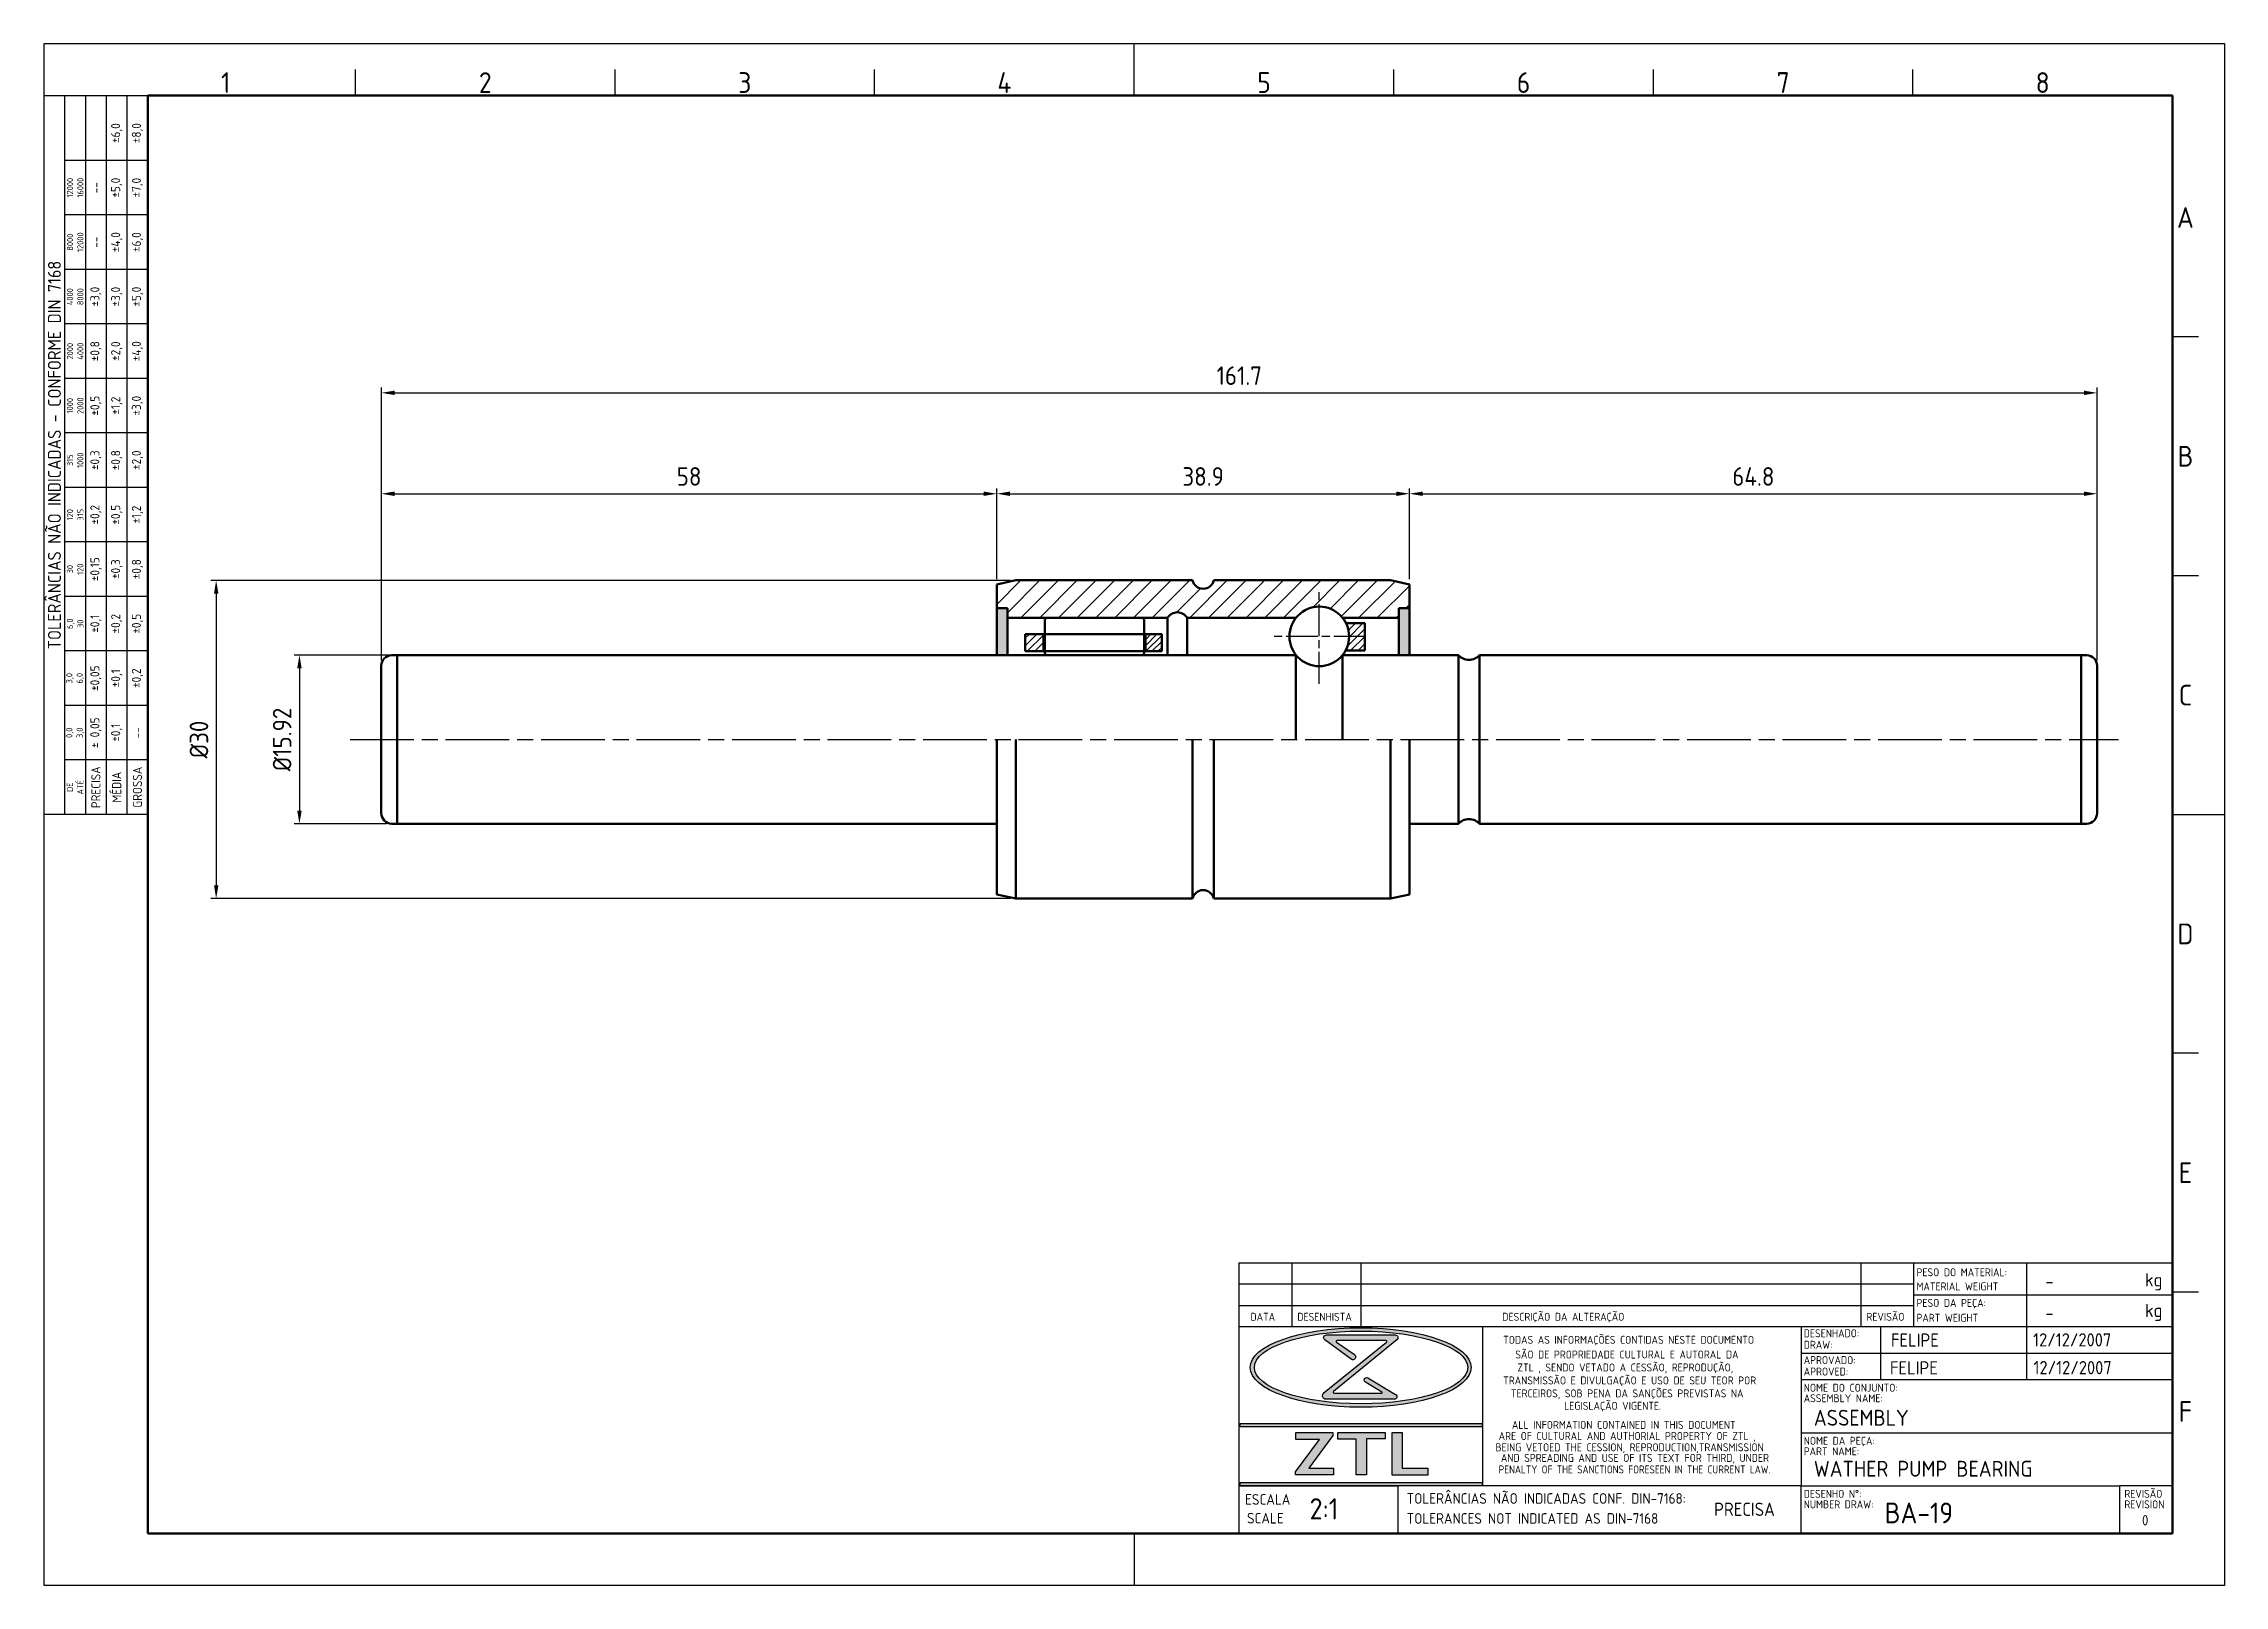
# Model space of a CAD drawing. Extents: x 0 to 205, y 0 to 145.
import ezdxf
from ezdxf.enums import TextEntityAlignment as Align

# ---------------------------------------------------------------- set-up
doc = ezdxf.new("R2010")
doc.units = 0
doc.header["$LTSCALE"] = 0.5
for name, pattern in [('AM_ISO02W050', [7.5, 6, -1.5]), ('AM_ISO08W050', [18, 12, -1.5, 3, -1.5]), ('AM_ISO08W050x2', [9, 6, -0.75, 1.5, -0.75])]:
    doc.linetypes.add(name, pattern=pattern)
doc.layers.get('0').update_dxf_attribs({"linetype": 'CONTINUOUS'})
doc.layers.get('Defpoints').update_dxf_attribs({"linetype": 'CONTINUOUS'})
for name, color, linetype, lineweight in [('AM_0', 7, 'CONTINUOUS', 50), ('AM_3', 6, 'AM_ISO02W050', 25), ('AM_5', 3, 'CONTINUOUS', 25), ('AM_7', 4, 'AM_ISO08W050', 25), ('AM_8', 1, 'CONTINUOUS', 25), ('AM_BOR', 7, 'CONTINUOUS', 50)]:
    doc.layers.add(name, color=color, linetype=linetype, lineweight=lineweight)
doc.styles.add('ACISOTS', font='isocp.shx', dxfattribs={"height": 1})
doc.styles.get("Standard").update_dxf_attribs({"font": 'ISOCP.SHX'})
doc.dimstyles.new('AM_ISO', dxfattribs={"dimtxt": 3.5, "dimasz": 2.5, "dimexe": 1, "dimexo": 1, "dimgap": 1.5, "dimtad": 1, "dimdsep": 46, "dimtxsty": 'Standard', "dimcen": 0, "dimclrd": 256, "dimclre": 256, "dimclrt": 2, "dimadec": 0, "dimazin": 2, "dimtp": 0.1, "dimtm": 0.1, "dimtfac": 0.71, "dimtdec": 3, "dimtmove": 0, "dimatfit": 3, "dimfxl": 1, "dimlwd": -1, "dimlwe": -1, "dimarcsym": 0})
pattern_1 = [(45, (27.5937, -13.0906), (-0.3535534, 0.3535534), [])]

# ---------------------------------------------------------------- blocks, each defined once
blk = doc.blocks.new('A3 ZTL')
for p, q in [((19.57, 280.82), (19.57, 9.78)), ((401.17, 280.82), (19.57, 280.82)), ((401.17, 9.78), (401.17, 280.82)), ((19.57, 9.78), (401.17, 9.78))]:
    blk.add_line(p, q)
at = {"layer": 'AM_BOR', "color": 135, "lineweight": 25}
for p, q in [((0, 0), (0, 290.61)), ((0, 290.61), (410.96, 290.61)), ((205.48, 280.82), (205.48, 290.61)), ((410.96, 290.61), (410.96, 0)), ((58.71, 280.82), (58.71, 285.71)), ((107.63, 280.82), (107.63, 285.71)), ((156.56, 280.82), (156.56, 285.71)), ((254.4, 280.82), (254.4, 285.71)), ((303.33, 280.82), (303.33, 285.71)), ((352.25, 280.82), (352.25, 285.71)), ((3.91, 145.3), (3.91, 280.82)), ((7.83, 280.82), (7.83, 145.3)), ((11.74, 280.82), (11.74, 145.3)), ((15.66, 145.3), (15.66, 280.82)), ((19.57, 268.59), (3.91, 268.59)), ((19.57, 258.32), (3.91, 258.32)), ((19.57, 248.04), (3.91, 248.04)), ((19.57, 237.77), (3.91, 237.77)), ((406.07, 235.32), (401.17, 235.32)), ((19.57, 227.5), (3.91, 227.5)), ((19.57, 217.22), (3.91, 217.22)), ((19.57, 206.95), (3.91, 206.95)), ((19.57, 196.67), (3.91, 196.67)), ((406.07, 190.31), (401.17, 190.31)), ((19.57, 186.4), (3.91, 186.4)), ((19.57, 176.13), (3.91, 176.13)), ((19.57, 165.85), (3.91, 165.85)), ((19.57, 155.58), (3.91, 155.58)), ((401.17, 145.3), (410.96, 145.3)), ((406.07, 100.29), (401.17, 100.29)), ((406.07, 55.28), (401.17, 55.28)), ((205.48, 9.78), (205.48, 0)), ((410.96, 0), (0, 0))]:
    blk.add_line(p, q, dxfattribs=at)
blk.add_lwpolyline([(19.57, 145.3), (0, 145.3), (0, 280.82), (19.57, 280.82)], close=True, dxfattribs=at)
at = {"layer": 'AM_BOR', "color": 135, "lineweight": 25, "style": 'ACISOTS'}
for s, p in [('1', (34.25, 283.27)), ('2', (83.17, 283.27)), ('3', (132.09, 283.27)), ('4', (181.02, 283.27)), ('5', (229.94, 283.27)), ('6', (278.86, 283.27)), ('7', (327.79, 283.27)), ('8', (376.71, 283.27)), ('A', (403.62, 257.83)), ('B', (403.62, 212.82)), ('C', (403.62, 167.81)), ('D', (403.62, 122.8)), ('E', (403.62, 77.79)), ('F', (403.62, 32.78))]:
    blk.add_text(s, height=3.91, dxfattribs=at).set_placement(p, align=Align.MIDDLE)
at = {"layer": 'AM_BOR', "color": 135, "lineweight": 25, "attachment_point": 5, "rotation": 90}
for s, insert, char_height, width in [('±6,0', (13.7, 273.73), 1.712, 10.274), ('±8,0', (17.61, 273.73), 1.712, 10.274), ('12000\\P16000', (5.87, 263.45), 1.174, 10.274), ('--', (9.78, 263.45), 1.712, 10.274), ('±5,0', (13.7, 263.45), 1.712, 10.274), ('±7,0', (17.61, 263.45), 1.712, 10.274), ('±4,0', (13.7, 253.18), 1.712, 10.274), ('±6,0', (17.61, 253.18), 1.712, 10.274), ('8000\\P12000', (5.87, 253.18), 1.174, 10.274), ('--', (9.78, 253.18), 1.712, 10.274), ('{\\Fisocp.shx|c0;TOLERÂNCIAS NÃO INDICADAS - CONFORME DIN 7168}', (1.96, 213.06), 2.4462, 135.5186), ('4000\\P8000', (5.87, 242.91), 1.174, 10.274), ('±3,0', (9.78, 242.91), 1.712, 10.274), ('±3,0', (13.7, 242.91), 1.712, 10.274), ('±5,0', (17.61, 242.91), 1.712, 10.274), ('±0,8', (9.78, 232.63), 1.712, 10.274), ('±2,0', (13.7, 232.63), 1.712, 10.274), ('±4,0', (17.61, 232.63), 1.712, 10.274), ('2000\\P4000', (5.87, 232.63), 1.174, 10.274), ('1000\\P2000', (5.87, 222.36), 1.174, 10.274), ('±0,5', (9.78, 222.36), 1.712, 10.274), ('±1,2', (13.7, 222.36), 1.712, 10.274), ('±3,0', (17.61, 222.36), 1.712, 10.274), ('±0,3', (9.78, 212.08), 1.712, 10.274), ('±0,8', (13.7, 212.08), 1.712, 10.274), ('±2,0', (17.61, 212.08), 1.712, 10.274), ('315\\P1000', (5.87, 212.08), 1.174, 10.274), ('120\\P315', (5.87, 201.81), 1.174, 10.274), ('±0,2', (9.78, 201.81), 1.712, 10.274), ('±0,5', (13.7, 201.81), 1.712, 10.274), ('±1,2', (17.61, 201.81), 1.712, 10.274), ('±0,15', (9.78, 191.54), 1.712, 10.274), ('±0,3', (13.7, 191.54), 1.712, 10.274), ('±0,8', (17.61, 191.54), 1.712, 10.274), ('30\\P120', (5.87, 191.54), 1.174, 10.274), ('6,0\\P30', (5.87, 181.26), 1.174, 10.274), ('±0,1', (9.78, 181.26), 1.712, 10.274), ('±0,2', (13.7, 181.26), 1.712, 10.274), ('±0,5', (17.61, 181.26), 1.712, 10.274), ('±0,05', (9.78, 170.99), 1.712, 10.274), ('±0,2', (17.61, 170.99), 1.712, 10.274), ('3,0\\P6,0', (5.87, 170.99), 1.174, 10.274), ('±0,1', (13.7, 170.99), 1.712, 10.274), ('0,0\\P3,0', (5.87, 160.71), 1.174, 10.274), ('± 0,05', (9.78, 160.71), 1.712, 10.274), ('\\pt4.69206;±0,1', (13.7, 160.71), 1.7123, 10.274), ('--', (17.61, 160.71), 1.712, 10.274), ('PRECISA', (9.78, 150.44), 1.712, 10.274), ('MÉDIA', (13.7, 150.44), 1.712, 10.274), ('GROSSA', (17.61, 150.44), 1.712, 10.274), ('{\\Fisocp.shx|c0;DE\\PATÉ}', (5.87, 150.44), 1.1742, 10.274)]:
    blk.add_mtext(s, dxfattribs=dict(at, insert=insert, char_height=char_height, width=width))
blk = doc.blocks.new('LEGENDAZTL-1')
at = {"layer": 'AM_8'}
h = blk.add_hatch(color=135, dxfattribs=at)
edge = h.paths.add_edge_path()
edge.add_ellipse((23.01, 31.29), major_axis=(20.82, 0), ratio=0.359907, start_angle=191.4592, end_angle=452.8175)
edge.add_ellipse((23.01, 31.29), major_axis=(20.82, 0), ratio=0.359907, start_angle=92.8175, end_angle=191.4592)
edge = h.paths.add_edge_path(flags=16)
edge.add_ellipse((23.07, 31.29), major_axis=(20.11, 0), ratio=0.340664, start_angle=93.067, end_angle=371.4592)
edge.add_ellipse((23.07, 31.29), major_axis=(20.11, 0), ratio=0.340664, start_angle=11.4592, end_angle=93.067)
h = blk.add_hatch(color=135, dxfattribs=at)
edge = h.paths.add_edge_path()
edge.add_line((27.86, 36.04), (16.14, 26.55))
edge.add_arc((16.46, 25.96), 0.662, 118.1409, 270)
edge.add_line((16.46, 25.3), (29.34, 25.3))
edge.add_arc((29.33, 25.79), 0.488, 271.9685, 418.9108)
edge.add_line((29.58, 26.21), (24.36, 29.35))
edge.add_arc((24.11, 28.95), 0.475, 58.6682, 238.8052)
edge.add_line((23.87, 28.54), (26.98, 26.65))
edge.add_arc((26.92, 26.56), 0.12, -90, 54.6545, ccw=False)
edge.add_line((26.92, 26.44), (17.93, 26.44))
edge.add_arc((17.96, 26.6), 0.167, 129.2364, 260.8226, ccw=False)
edge.add_line((17.86, 26.73), (29.79, 36.47))
edge.add_arc((29.47, 36.9), 0.529, 306.0702, 450)
edge.add_line((29.47, 37.43), (16.54, 37.43))
edge.add_arc((16.52, 36.92), 0.513, 87.7272, 233.7471)
edge.add_line((16.21, 36.5), (21.18, 32.86))
edge.add_arc((21.5, 33.28), 0.527, 232.4714, 414.7334)
edge.add_line((21.81, 33.71), (18.46, 36.07))
edge.add_arc((18.53, 36.2), 0.144, 90, 242.5235, ccw=False)
edge.add_line((18.53, 36.35), (27.78, 36.35))
edge.add_arc((27.75, 36.17), 0.176, -50.9964, 80.7655, ccw=False)
for points in [[(0.28, 20.1), (45.87, 20.1), (45.87, 20.7), (0.28, 20.7)], [(10.71, 11.65), (10.71, 11.05), (17.9, 11.05), (17.9, 12.32), (13.24, 12.32), (17.77, 18.44), (17.77, 19.04), (10.78, 19.04), (10.78, 17.71), (15.21, 17.71)], [(18.7, 17.78), (22.17, 17.78), (22.17, 11.05), (24.07, 11.05), (24.07, 17.84), (27.63, 17.84), (27.63, 19.04), (18.7, 19.04)], [(35.62, 11.02), (35.62, 12.32), (30.79, 12.32), (30.79, 19.04), (28.93, 19.04), (28.93, 11.02)], [(45.87, 9.6), (0.28, 9.6), (0.28, 9), (45.87, 9)]]:
    blk.add_hatch(color=135, dxfattribs=at).paths.add_polyline_path(points)
at = {"layer": 'AM_8', "color": 135}
for p, q in [((0, 51), (176, 51)), ((0, 51), (0, 0)), ((10, 51), (10, 39)), ((23, 51), (23, 39)), ((117.25, 51), (117.25, 39)), ((127.25, 39), (127.25, 51)), ((148.5, 51), (148.5, 45)), ((176, 0), (176, 51)), ((127.25, 47), (0, 47)), ((0, 43), (127.25, 43)), ((127.25, 45), (176, 45)), ((148.5, 45), (148.5, 39)), ((0, 39), (106, 39)), ((16.54, 37.43), (29.47, 37.43)), ((45.93, 39), (45.93, 9)), ((106, 39), (106, 20)), ((106, 39), (176, 39)), ((121, 39), (121, 29)), ((148.5, 39), (148.5, 29)), ((106, 34), (176, 34)), ((106, 29), (176, 29)), ((0.28, 20.1), (0.28, 20.7)), ((0.28, 20.7), (45.87, 20.7)), ((45.87, 20.7), (45.87, 20.1)), ((45.87, 20.1), (0.28, 20.1)), ((10.71, 11.65), (15.21, 17.71)), ((10.78, 17.71), (10.78, 19.04)), ((10.78, 19.04), (17.77, 19.04)), ((15.21, 17.71), (10.78, 17.71)), ((17.77, 18.44), (13.24, 12.32)), ((17.77, 19.04), (17.77, 18.44)), ((18.7, 17.78), (18.7, 19.04)), ((18.7, 19.04), (27.63, 19.04)), ((22.17, 17.78), (18.7, 17.78)), ((22.17, 11.05), (22.17, 17.78)), ((24.07, 17.84), (24.07, 11.05)), ((27.63, 17.84), (24.07, 17.84)), ((27.63, 19.04), (27.63, 17.84)), ((28.93, 11.02), (28.93, 19.04)), ((28.93, 19.04), (30.79, 19.04)), ((30.79, 19.04), (30.79, 12.32)), ((106, 20), (106, 9)), ((106, 19), (176, 19)), ((0, 9), (30, 9)), ((106, 9), (0, 9)), ((0.28, 9.6), (45.87, 9.6)), ((0.28, 9), (0.28, 9.6)), ((45.87, 9), (0.28, 9)), ((10.71, 11.05), (10.71, 11.65)), ((17.9, 11.05), (10.71, 11.05)), ((13.24, 12.32), (17.9, 12.32)), ((17.9, 12.32), (17.9, 11.05)), ((24.07, 11.05), (22.17, 11.05)), ((35.62, 11.02), (28.93, 11.02)), ((30, 9), (30, 0)), ((30.79, 12.32), (35.62, 12.32)), ((35.62, 12.32), (35.62, 11.02)), ((45.87, 9.6), (45.87, 9)), ((106, 0), (106, 9)), ((106, 9), (166, 9)), ((176, 9), (166, 9)), ((166, 9), (166, 0)), ((0, 0), (176, 0))]:
    blk.add_line(p, q, dxfattribs=at)
blk.add_lwpolyline([(16.54, 37.43), (29.47, 37.43, -0.726075), (29.79, 36.47), (17.86, 26.73, 0.646844), (17.93, 26.44), (26.92, 26.44, 0.730915), (26.98, 26.65), (23.87, 28.54, -1.001197), (24.36, 29.35), (29.58, 26.21, -0.746343), (29.34, 25.3), (16.46, 25.3, -0.780296), (16.14, 26.55), (27.86, 36.04, 0.647932), (27.78, 36.35), (18.53, 36.35, 0.78497), (18.46, 36.07), (21.81, 33.71, -1.019937), (21.18, 32.86), (16.21, 36.5, -0.740095), (16.54, 37.43, -0.257794)], format="xyb", dxfattribs=at)
for centre, major_axis, ratio in [((23.01, 31.29), (-20.82, 0), 0.359907), ((23.07, 31.29), (-20.11, 0), 0.340664)]:
    blk.add_ellipse(centre, major_axis=major_axis, ratio=ratio, dxfattribs=at)
for s, height, p in [('PESO DO MATERIAL:', 1.5, (127.75, 48.48)), ('MATERIAL WEIGHT', 1.5, (127.75, 45.82)), ('kg', 2.5, (170.83, 46.56)), ('DATA', 1.5, (2.22, 40.09)), ('DESENHISTA', 1.5, (11.05, 40.09)), ('DESCRIÇÃO DA ALTERAÇÃO', 1.5, (49.68, 40.09)), ('REVISÃO', 1.5, (118.32, 40.09)), ('PESO DA PEÇA:', 1.5, (127.75, 42.71)), ('PART WEIGHT', 1.5, (127.75, 39.91)), ('kg', 2.5, (170.83, 40.79)), ('TODAS AS INFORMAÇÕES CONTIDAS NESTE DOCUMENTO', 1.5, (49.85, 35.75)), ('DESENHADO:', 1.5, (106.5, 36.98)), ('SÃO DE PROPRIEDADE CULTURAL E AUTORAL DA', 1.5, (52.14, 32.98)), ('APROVADO:', 1.5, (106.5, 31.93)), ('DRAW:', 1.5, (106.5, 34.82)), ('TRANSMISSÃO E DIVULGAÇÃO E USO DE SEU TEOR POR', 1.5, (49.85, 28.1)), ('ZTL , SENDO VETADO A CESSÃO, REPRODUÇÃO,', 1.5, (52.53, 30.54)), ('APROVED:', 1.5, (106.5, 29.77)), ('TERCEIROS, SOB PENA DA SANÇÕES PREVISTAS NA', 1.5, (51.3, 25.66)), ('LEGISLAÇÃO VIGENTE.', 1.5, (61.33, 23.31)), ('ASSEMBLY NAME:', 1.5, (106.5, 24.74)), ('NOME DO CONJUNTO:', 1.5, (106.5, 26.72)), ('ALL INFORMATION CONTAINED IN THIS DOCUMENT', 1.5, (51.5, 19.72)), ('BEING VETOED THE CESSION, REPRODUCTION,TRANSMISSION', 1.5, (48.41, 15.49)), ('ARE OF CULTURAL AND AUTHORIAL PROPERTY OF ZTL ,', 1.5, (49, 17.62)), ('NOME DA PEÇA:', 1.5, (106.5, 16.72)), ('AND SPREADING AND USE OF ITS TEXT FOR THIRD, UNDER', 1.5, (49.42, 13.49)), ('PART NAME:', 1.5, (106.5, 14.74)), ('TOLERÂNCIAS NÃO INDICADAS CONF. DIN-7168:', 2, (31.66, 5.6)), ('DESENHO N%%d:', 1.5, (106.5, 6.72)), ('REVISÃO', 1.5, (166.93, 6.72)), ('ESCALA', 2, (1.21, 5.42)), ('NUMBER DRAW:', 1.5, (106.5, 4.74)), ('REVISION', 1.5, (166.93, 4.74)), ('SCALE', 2, (1.57, 1.88)), ('TOLERANCES NOT INDICATED AS DIN-7168', 2, (31.66, 1.83))]:
    blk.add_text(s, height=height, dxfattribs=at).set_placement(p)
at = {"layer": 'AM_8', "color": 135, "width": 0.95}
blk.add_text('PENALTY OF THE SANCTIONS FORESEEN IN THE CURRENT LAW.', height=1.5, dxfattribs=at).set_placement((48.99, 11.32))
at = {"layer": 'AM_8', "color": 135}
for tag, height, p in [('PESO', 2.5, (152.06, 47.53)), ('PESO', 2.5, (152.06, 41.58)), ('DESN.', 2.5, (122.94, 36.44)), ('DATADES', 2.5, (149.73, 36.5)), ('APROV', 2.5, (122.75, 31.22)), ('DATAAPROV', 2.5, (149.81, 31.25)), ('CONJUNTO', 3, (108.41, 21.81)), ('PEÇA', 3, (108.4, 12.2)), ('NºDESENHO', 3.91, (121.76, 3.88))]:
    blk.add_attdef(tag, text='', height=height, dxfattribs=at).set_placement(p, align=Align.MIDDLE_LEFT)
at = {"layer": 'AM_8', "color": 135, "style": 'ACISOTS'}
for tag, p, height in [('GEN-TITLE-SCA{12.7}', (13.36, 2.64), 4), ('GEN-TITLE-DWG{30.6}', (92.5, -2.65), 2)]:
    blk.add_attdef(tag, p, '', height=height, dxfattribs=at)
at = {"layer": 'AM_8', "color": 135}
for tag, height, p in [('TOL.N.IND', 2.5, (95.33, 4.56)), ('REV.', 1.96, (170.86, 2.49))]:
    blk.add_attdef(tag, text='', height=height, dxfattribs=at).set_placement(p, align=Align.MIDDLE_CENTER)
blk = doc.blocks.new('*D41')
at = {"layer": 'AM_5'}
for p, q in [((31.79, 87.17), (31.79, 112.89)), ((33.04, 112.39), (192.24, 112.39)), ((193.49, 87.17), (193.49, 112.89))]:
    blk.add_line(p, q, dxfattribs=at)
for points in [[(33.04, 112.6), (33.04, 112.18), (31.79, 112.39)], [(192.24, 112.6), (192.24, 112.18), (193.49, 112.39)]]:
    blk.add_solid(points, dxfattribs=at)
at = {"layer": 'Defpoints', "color": 0}
for p in [(193.49, 112.39), (31.79, 86.67), (193.49, 86.67)]:
    blk.add_point(p, dxfattribs=at)
at = {"layer": 'AM_5', "color": 3, "insert": (112.64, 114.01), "char_height": 1.75, "attachment_point": 5}
blk.add_mtext('161.7', dxfattribs=at)
blk = doc.blocks.new('*D42')
at = {"layer": 'AM_5'}
for p, q in [((31.79, 87.17), (31.79, 103.38)), ((33.04, 102.88), (88.54, 102.88)), ((89.79, 94.83), (89.79, 103.38))]:
    blk.add_line(p, q, dxfattribs=at)
for points in [[(33.04, 103.09), (33.04, 102.67), (31.79, 102.88)], [(88.54, 103.09), (88.54, 102.67), (89.79, 102.88)]]:
    blk.add_solid(points, dxfattribs=at)
at = {"layer": 'Defpoints', "color": 0}
for p in [(89.79, 102.88), (89.79, 94.33), (31.79, 86.67)]:
    blk.add_point(p, dxfattribs=at)
at = {"layer": 'AM_5', "color": 3, "insert": (60.79, 104.51), "char_height": 1.75, "attachment_point": 5}
blk.add_mtext('58', dxfattribs=at)
blk = doc.blocks.new('*D43')
at = {"layer": 'AM_5'}
for p, q in [((89.79, 94.83), (89.79, 103.38)), ((91.04, 102.88), (127.44, 102.88)), ((128.69, 94.83), (128.69, 103.38))]:
    blk.add_line(p, q, dxfattribs=at)
for points in [[(91.04, 103.09), (91.04, 102.67), (89.79, 102.88)], [(127.44, 103.09), (127.44, 102.67), (128.69, 102.88)]]:
    blk.add_solid(points, dxfattribs=at)
at = {"layer": 'Defpoints', "color": 0}
for p in [(128.69, 102.88), (89.79, 94.33), (128.69, 94.33)]:
    blk.add_point(p, dxfattribs=at)
at = {"layer": 'AM_5', "color": 3, "insert": (109.24, 104.51), "char_height": 1.75, "attachment_point": 5}
blk.add_mtext('38.9', dxfattribs=at)
blk = doc.blocks.new('*D44')
at = {"layer": 'AM_5'}
for p, q in [((128.69, 94.83), (128.69, 103.38)), ((129.94, 102.88), (192.24, 102.88)), ((193.49, 87.17), (193.49, 103.38))]:
    blk.add_line(p, q, dxfattribs=at)
for points in [[(129.94, 103.09), (129.94, 102.67), (128.69, 102.88)], [(192.24, 103.09), (192.24, 102.67), (193.49, 102.88)]]:
    blk.add_solid(points, dxfattribs=at)
at = {"layer": 'Defpoints', "color": 0}
for p in [(193.49, 102.88), (128.69, 94.33), (193.49, 86.67)]:
    blk.add_point(p, dxfattribs=at)
at = {"layer": 'AM_5', "color": 3, "insert": (161.09, 104.51), "char_height": 1.75, "attachment_point": 5}
blk.add_mtext('64.8', dxfattribs=at)
blk = doc.blocks.new('*D45')
at = {"layer": 'AM_5'}
for p, q in [((91.09, 94.72), (15.72, 94.72)), ((16.22, 93.47), (16.22, 65.97)), ((91.09, 64.72), (15.72, 64.72))]:
    blk.add_line(p, q, dxfattribs=at)
for points in [[(16.02, 93.47), (16.43, 93.47), (16.22, 94.72)], [(16.02, 65.97), (16.43, 65.97), (16.22, 64.72)]]:
    blk.add_solid(points, dxfattribs=at)
at = {"layer": 'Defpoints', "color": 0}
for p in [(91.59, 94.72), (16.22, 64.72), (91.59, 64.72)]:
    blk.add_point(p, dxfattribs=at)
at = {"layer": 'AM_5', "color": 3, "insert": (14.6, 79.72), "char_height": 1.75, "attachment_point": 5, "rotation": 90}
blk.add_mtext('%%C30', dxfattribs=at)
blk = doc.blocks.new('*D46')
at = {"layer": 'AM_5'}
for p, q in [((32.79, 87.68), (23.57, 87.68)), ((24.07, 86.43), (24.07, 73.02)), ((32.29, 71.77), (23.57, 71.77))]:
    blk.add_line(p, q, dxfattribs=at)
for points in [[(23.86, 86.43), (24.28, 86.43), (24.07, 87.68)], [(23.86, 73.02), (24.28, 73.02), (24.07, 71.77)]]:
    blk.add_solid(points, dxfattribs=at)
at = {"layer": 'Defpoints', "color": 0}
for p in [(33.29, 87.68), (24.07, 71.77), (32.79, 71.77)]:
    blk.add_point(p, dxfattribs=at)
at = {"layer": 'AM_5', "color": 3, "insert": (22.44, 79.72), "char_height": 1.75, "attachment_point": 5, "rotation": 90}
blk.add_mtext('%%C15.92', dxfattribs=at)

msp = doc.modelspace()

# ---------------------------------------------------------------- hatches: boundary and pattern name
at = {"layer": 'AM_3'}
h = msp.add_hatch(dxfattribs=at)
h.set_pattern_fill('ANSI31', color=256, scale=15, style=0)
h.paths.add_polyline_path([(78.278, 102.972), (76.724, 102.972), (76.724, 95.972), (83.474, 95.972), (83.474, 99.972, -0.2679492)])
h.paths.add_polyline_path([(83.474, 63.972), (76.724, 63.972), (76.724, 56.972), (78.278, 56.972, -0.2679492), (83.474, 59.972)])
h = msp.add_hatch(dxfattribs=at)
h.set_pattern_fill('ANSI31', color=256, scale=15, style=0)
h.paths.add_polyline_path([(86.474, 95.972), (90.224, 99.722), (90.224, 102.972), (88.671, 102.972, -0.2679492), (83.474, 99.972), (83.474, 95.972)])
h.paths.add_polyline_path([(90.224, 56.972), (90.224, 60.222), (86.474, 63.972), (83.474, 63.972), (83.474, 59.972, -0.2679492), (88.671, 56.972)])
at = {"layer": 'AM_8'}
h = msp.add_hatch(dxfattribs=at)
h.set_pattern_fill('_U', color=256, scale=1.25, angle=45, style=0, pattern_type=0)
h.set_pattern_definition([(45, (14.5937, -7.5012), (-0.883883, 0.883883), [])])
edge = h.paths.add_edge_path()
edge.add_line((107.722, 91.183), (117.987, 91.183))
edge.add_arc((120.184, 89.433), 2.809, 38.53574, 141.46426, ccw=False)
edge.add_line((122.381, 91.183), (127.686, 91.183))
edge.add_line((127.686, 91.183), (127.686, 92.104))
edge.add_line((127.686, 92.104), (128.686, 92.104))
edge.add_line((128.686, 92.104), (128.686, 94.325))
edge.add_line((128.686, 94.325), (126.886, 94.724))
edge.add_line((126.886, 94.724), (110.236, 94.724))
edge.add_arc((109.236, 94.949), 1.025, 192.68038, 347.31962, ccw=False)
edge.add_line((108.236, 94.724), (91.586, 94.724))
edge.add_line((91.586, 94.724), (89.786, 94.325))
edge.add_line((89.786, 94.325), (89.786, 92.104))
edge.add_line((89.786, 92.104), (90.786, 92.104))
edge.add_line((90.786, 92.104), (90.786, 91.183))
edge.add_line((90.786, 91.183), (105.882, 91.183))
edge.add_arc((106.802, 90.635), 1.071, 30.76755, 149.23245, ccw=False)
for points in [[(89.786, 92.104), (89.786, 87.683), (90.786, 87.683), (90.786, 92.104)], [(127.686, 92.104), (127.686, 87.683), (128.686, 87.683), (128.686, 92.104)]]:
    msp.add_hatch(color=256, dxfattribs=at).paths.add_polyline_path(points)
h = msp.add_hatch(dxfattribs=at)
h.set_pattern_fill('_U', color=256, scale=0.5, angle=45, style=0, pattern_type=0)
h.set_pattern_definition(pattern_1)
edge = h.paths.add_edge_path()
edge.add_line((124.461, 88.102), (124.461, 90.68))
edge.add_line((124.461, 90.68), (122.701, 90.68))
edge.add_arc((120.184, 89.433), 2.809, -28.29949, 26.35237, ccw=False)
edge.add_line((122.657, 88.102), (124.461, 88.102))
h = msp.add_hatch(dxfattribs=at)
h.set_pattern_fill('_U', color=256, scale=0.5, angle=45, style=0, pattern_type=0)
h.set_pattern_definition(pattern_1)
h.paths.add_polyline_path([(92.474, 89.658), (92.474, 88.031), (94.186, 88.031), (94.186, 89.658)])
h = msp.add_hatch(dxfattribs=at)
h.set_pattern_fill('_U', color=256, scale=0.4, angle=45, style=0, pattern_type=0)
h.set_pattern_definition([(45, (27.5937, -13.0906), (-0.2828427, 0.2828427), [])])
h.paths.add_polyline_path([(103.789, 89.658), (103.789, 88.031), (105.328, 88.031), (105.328, 89.658)])

# ---------------------------------------------------------------- linework, layer by layer
at = {"layer": 'AM_0'}
for p, q in [((91.586, 94.724), (89.786, 94.325)), ((91.586, 94.724), (108.236, 94.724)), ((110.236, 94.724), (126.886, 94.724)), ((126.886, 94.724), (128.686, 94.325)), ((89.786, 87.683), (89.786, 94.325)), ((128.686, 94.325), (128.686, 87.683)), ((89.786, 92.104), (90.786, 92.104)), ((90.786, 92.104), (90.786, 87.683)), ((90.786, 91.183), (105.882, 91.183)), ((105.882, 91.183), (105.882, 87.683)), ((107.722, 91.183), (117.987, 91.183)), ((107.722, 91.183), (107.722, 87.683)), ((122.381, 91.183), (127.686, 91.183)), ((122.701, 90.68), (124.461, 90.68)), ((124.461, 90.68), (124.461, 88.102)), ((128.686, 92.104), (127.686, 92.104)), ((127.686, 92.104), (127.686, 87.683)), ((94.186, 89.658), (92.474, 89.658)), ((92.474, 89.658), (92.474, 88.031)), ((103.789, 89.658), (94.186, 89.658)), ((94.186, 88.031), (94.186, 89.658)), ((105.328, 89.658), (103.789, 89.658)), ((103.789, 89.658), (103.789, 88.031)), ((105.328, 88.031), (105.328, 89.658)), ((31.786, 72.779), (31.786, 86.67)), ((33.286, 87.683), (32.76, 87.669)), ((33.286, 87.683), (117.987, 87.683)), ((33.286, 87.683), (33.286, 71.765)), ((92.474, 88.031), (94.186, 88.031)), ((94.186, 88.031), (103.789, 88.031)), ((103.789, 88.031), (105.328, 88.031)), ((117.987, 87.683), (117.987, 79.724)), ((122.381, 87.683), (133.286, 87.683)), ((122.381, 87.683), (122.381, 79.724)), ((124.461, 88.102), (122.657, 88.102)), ((133.286, 87.683), (133.286, 71.765)), ((135.286, 87.683), (191.986, 87.683)), ((135.286, 71.765), (135.286, 87.683)), ((191.986, 87.683), (192.512, 87.669)), ((191.986, 87.683), (191.986, 71.765)), ((193.486, 86.67), (193.486, 72.779)), ((89.786, 65.123), (89.786, 79.724)), ((91.586, 79.724), (91.586, 64.724)), ((108.236, 64.724), (108.236, 79.724)), ((110.236, 64.724), (110.236, 79.724)), ((126.886, 79.724), (126.886, 64.724)), ((128.686, 79.724), (128.686, 65.123)), ((33.286, 71.765), (32.76, 71.779)), ((89.786, 71.765), (33.286, 71.765)), ((133.286, 71.765), (128.686, 71.765)), ((191.986, 71.765), (135.286, 71.765)), ((191.986, 71.765), (192.512, 71.779)), ((91.586, 64.724), (89.786, 65.123)), ((108.236, 64.724), (91.586, 64.724)), ((126.886, 64.724), (110.236, 64.724)), ((126.886, 64.724), (128.686, 65.123))]:
    msp.add_line(p, q, dxfattribs=at)
msp.add_lwpolyline([(94.553, 87.683), (103.444, 87.683, 0.4142136), (103.694, 87.933), (103.694, 90.933, 0.4142136), (103.444, 91.183), (94.553, 91.183, 0.4142136), (94.303, 90.933), (94.303, 87.933, 0.4142136)], format="xyb", close=True, dxfattribs=at)
msp.add_circle((120.184, 89.433), 2.809, dxfattribs=at)
for centre, radius, start, end in [((109.236, 94.949), 1.025, 192.68038, 347.31962), ((106.802, 90.635), 1.071, 30.76755, 149.23245), ((32.786, 86.67), 1, 91.5, 180), ((134.286, 88.543), 1.319, 220.68975, 319.31025), ((192.486, 86.67), 1, 0, 88.5), ((32.786, 72.779), 1, 180, 268.5), ((134.286, 70.905), 1.319, 40.68975, 139.31025), ((192.486, 72.779), 1, 271.5, 0), ((109.236, 64.499), 1.025, 12.68038, 167.31962)]:
    msp.add_arc(centre, radius, start, end, dxfattribs=at)
at = {"layer": 'AM_7', "linetype": 'AM_ISO08W050x2'}
for p, q in [((120.184, 84.968), (120.184, 93.898)), ((124.55, 89.433), (115.818, 89.433))]:
    msp.add_line(p, q, dxfattribs=at)
at = {"layer": 'AM_7'}
msp.add_line((28.851, 79.724), (195.493, 79.724), dxfattribs=at)

# ---------------------------------------------------------------- block references
at = {"layer": 'AM_0', "lineweight": 0, "xscale": 0.5, "yscale": 0.5, "zscale": 0.5}
msp.add_blockref('A3 ZTL', (0, 0), dxfattribs=at)
at = {"layer": 'AM_0', "lineweight": 0}
ref = msp.add_blockref('LEGENDAZTL-1', (112.587, 4.892), dxfattribs=dict(at, xscale=0.5, yscale=0.5, zscale=0.5))
ref.add_attrib('GEN-TITLE-SCA{12.7}', '2:1', (119.266, 6.214), dxfattribs={"layer": 'AM_8', "color": 135, "height": 2, "style": 'ACISOTS'})
ref.add_attrib('DATAAPROV', '12/12/2007', dxfattribs={"layer": 'AM_8', "color": 135, "height": 1.25}).set_placement((187.492, 20.52), align=Align.MIDDLE_LEFT)
ref.add_attrib('DATADES', '12/12/2007', dxfattribs={"layer": 'AM_8', "color": 135, "height": 1.25}).set_placement((187.452, 23.141), align=Align.MIDDLE_LEFT)
ref.add_attrib('APROV', 'FELIPE', dxfattribs={"layer": 'AM_8', "color": 135, "height": 1.25}).set_placement((173.962, 20.501), align=Align.MIDDLE_LEFT)
ref.add_attrib('PESO', '-', dxfattribs={"layer": 'AM_8', "color": 135, "height": 1.25}).set_placement((188.618, 28.656), align=Align.MIDDLE_LEFT)
ref.add_attrib('PEÇA', 'WATHER PUMP BEARING', dxfattribs={"layer": 'AM_8', "color": 135, "height": 1.5}).set_placement((166.786, 10.99), align=Align.MIDDLE_LEFT)
ref.add_attrib('CONJUNTO', 'ASSEMBLY', dxfattribs={"layer": 'AM_8', "color": 135, "height": 1.5}).set_placement((166.79, 15.797), align=Align.MIDDLE_LEFT)
ref.add_attrib('NºDESENHO', 'BA-19', dxfattribs={"layer": 'AM_8', "color": 135, "height": 1.9556}).set_placement((173.467, 6.831), align=Align.MIDDLE_LEFT)
ref.add_attrib('REV.', '0', dxfattribs={"layer": 'AM_8', "color": 135, "height": 0.978}).set_placement((198.016, 6.137), align=Align.MIDDLE_CENTER)
ref.add_attrib('TOL.N.IND', 'PRECISA', dxfattribs={"layer": 'AM_8', "color": 135, "height": 1.25}).set_placement((160.25, 7.172), align=Align.MIDDLE_CENTER)
ref.add_attrib('DESN.', 'FELIPE', dxfattribs={"layer": 'AM_8', "color": 135, "height": 1.25}).set_placement((174.057, 23.114), align=Align.MIDDLE_LEFT)
ref.add_attrib('PESO', '-', dxfattribs={"layer": 'AM_8', "color": 135, "height": 1.25}).set_placement((188.618, 25.681), align=Align.MIDDLE_LEFT)

# ---------------------------------------------------------------- dimensions: what is measured, and where the dimension line sits
at = {"layer": 'AM_5'}
for base, p1, p2, picture, middle in [((193.486, 112.39), (31.786, 86.67), (193.486, 86.67), '*D41', (112.636, 114.015)), ((89.786, 102.881), (31.786, 86.67), (89.786, 94.325), '*D42', (60.786, 104.506)), ((128.686, 102.881), (89.786, 94.325), (128.686, 94.325), '*D43', (109.236, 104.506)), ((193.486, 102.881), (128.686, 94.325), (193.486, 86.67), '*D44', (161.086, 104.506))]:
    dim = msp.add_linear_dim(base=base, p1=p1, p2=p2, dimstyle='AM_ISO', override={"dimscale": 0.5, "dimclrt": 3, "dimadec": 2, "dimtp": 0, "dimtdec": 2}, dxfattribs=at)
    dim.commit()
    dim.dimension.update_dxf_attribs({"geometry": picture, "text_midpoint": middle})
for base, p1, p2, text, picture, middle in [((16.224, 64.724), (91.586, 94.724), (91.586, 64.724), '%%C30', '*D45', (14.599, 79.724)), ((24.069, 71.765), (33.286, 87.683), (32.786, 71.765), '%%C15.92', '*D46', (22.443, 79.724))]:
    dim = msp.add_linear_dim(base=base, p1=p1, p2=p2, angle=90, text=text, dimstyle='AM_ISO', override={"dimscale": 0.5, "dimclrt": 3, "dimadec": 2, "dimtp": 0, "dimtdec": 2}, dxfattribs=at)
    dim.commit()
    dim.dimension.update_dxf_attribs({"geometry": picture, "text_midpoint": middle})

doc.saveas('drawing.dxf')
